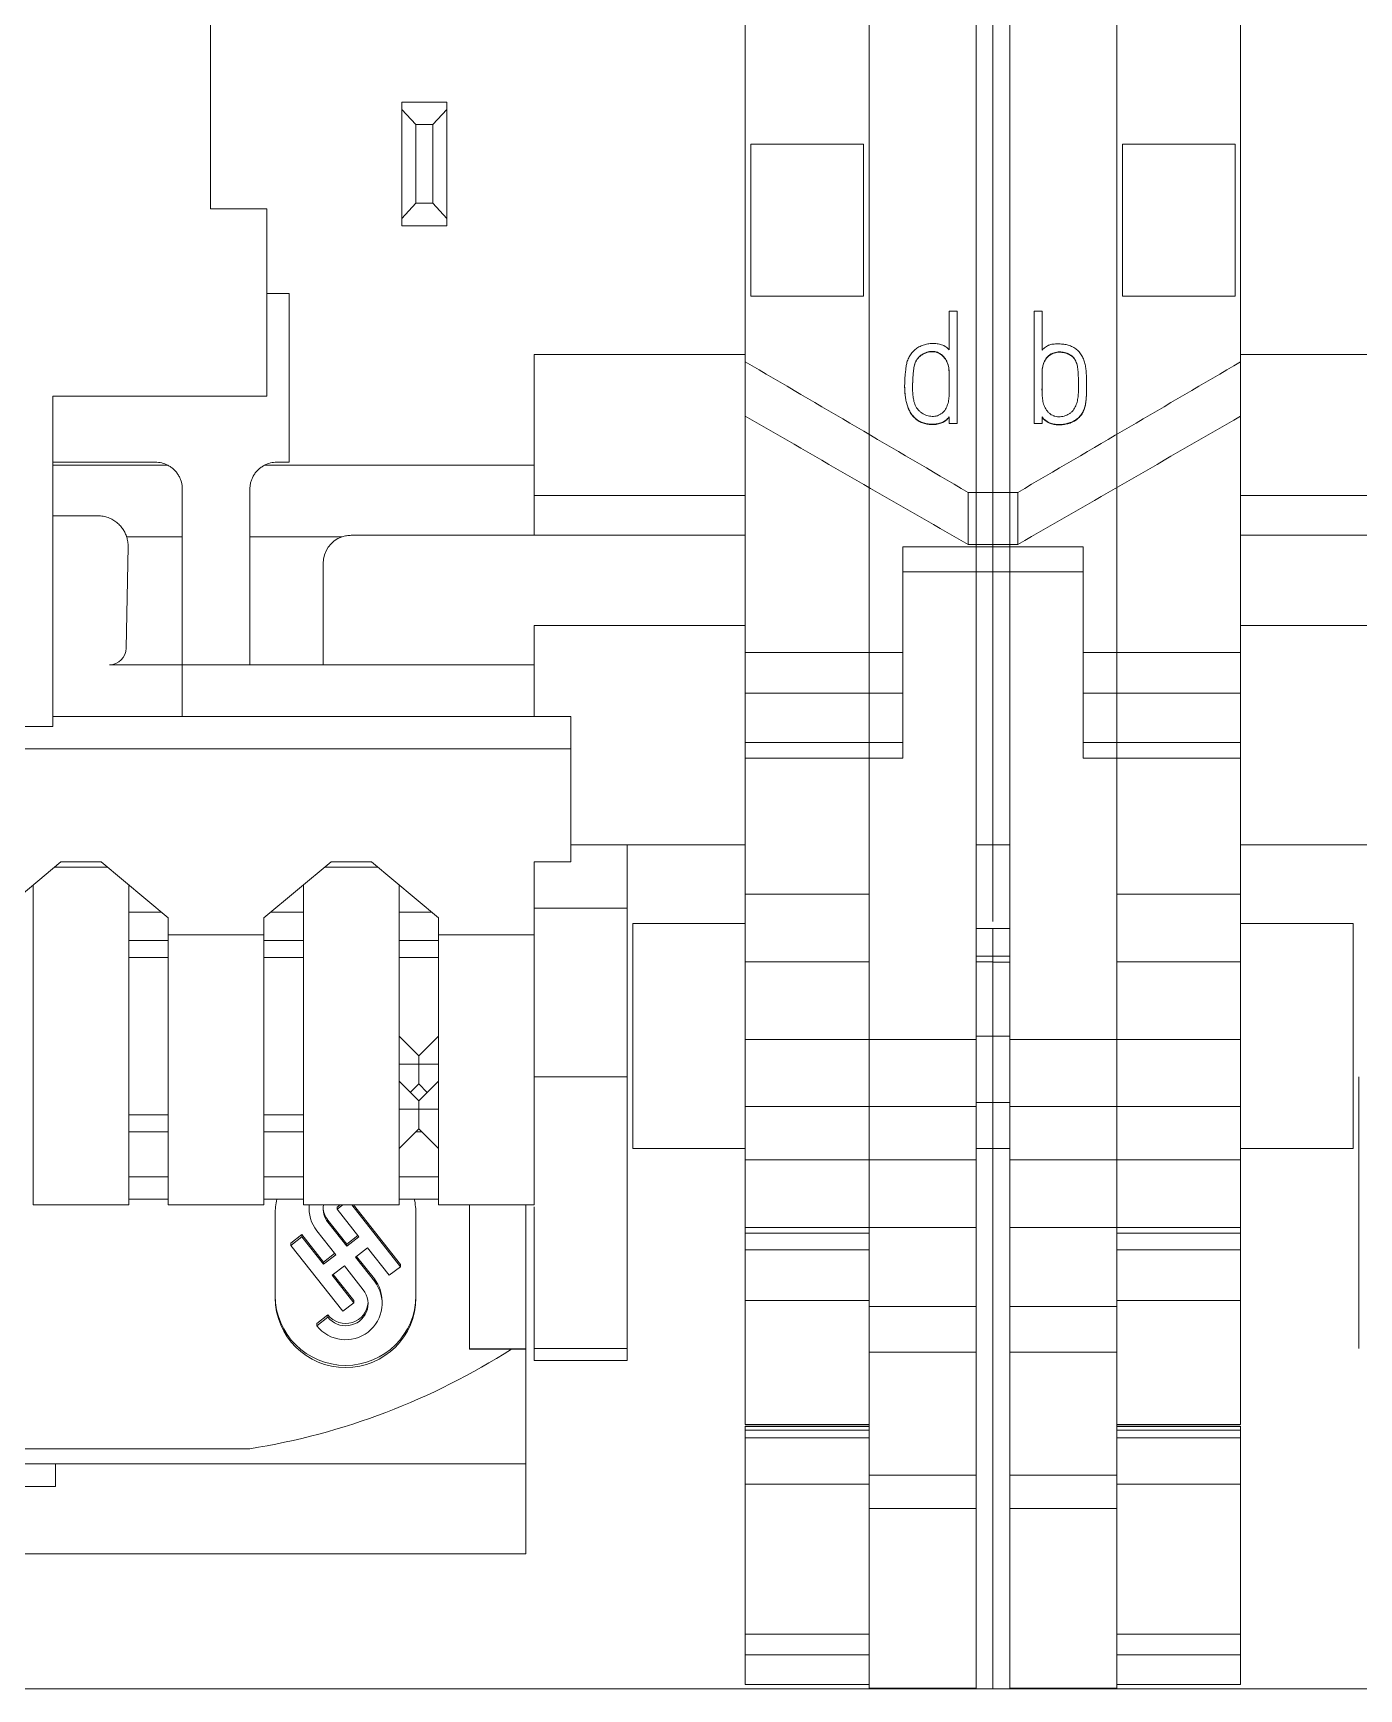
# Model space of a CAD drawing. Header units: millimetres. Extents: x 42151 to 59780, y 37376 to 44547.
# Drawn here: x 47978.78 to 48002.33, y 43171.25 to 43200.67 of the extents above; entities that cross this region are included whole.
import ezdxf

# ---------------------------------------------------------------- set-up
doc = ezdxf.new("R2010")
doc.units = ezdxf.units.MM
doc.set_wipeout_variables(frame=1)
doc.layers.add('000-PI-Oprema', color=30, linetype='Continuous', lineweight=5)
doc.layers.add('SI-ORMAR-Oprema', color=30, linetype='Continuous', lineweight=5)
doc.layers.add('004-PI-DIN Šina', color=3, linetype='Continuous')

# ---------------------------------------------------------------- blocks, each defined once
blk = doc.blocks.new('6ES7521-1BL00-0AB0')
blk.add_wipeout([(-17.4, 69.029), (17.4, 69.029), (17.4, -77.971), (-17.4, -77.971)]).dxf.layer = 'SI-ORMAR-Oprema'
blk.add_wipeout([(-17.4, 69.029), (17.4, 69.029), (17.4, -77.971), (-17.4, -77.971)]).dxf.layer = 'SI-ORMAR-Oprema'
at = {"layer": 'SI-ORMAR-Oprema'}
for p, q in [((-17.4, 56.709), (-17.4, -56.709)), ((17.4, 56.709), (17.4, -56.709)), ((-13, 54.429), (-13, -54.387)), ((13, -54.387), (13, 54.429)), ((3.5, 49.229), (3.5, -51.671)), ((-17.1, -10.221), (-17.1, -74.176)), ((-15.2, -10.221), (-15.2, -74.176)), ((15.2, -10.221), (15.2, -74.176)), ((17.1, -10.221), (17.1, -74.176)), ((6.9, -49.771), (7.7, -49.771)), ((6.9, -49.905), (6.9, -49.771)), ((6.9, -51.838), (6.9, -49.905)), ((7.15, -50.171), (6.9, -49.905)), ((7.7, -49.905), (7.45, -50.171)), ((7.7, -49.771), (7.7, -49.905)), ((7.7, -49.905), (7.7, -51.838)), ((7.15, -50.171), (7.15, -51.571)), ((7.45, -50.171), (7.15, -50.171)), ((7.45, -51.571), (7.45, -50.171)), ((-15.1, -53.219), (-15.1, -50.518)), ((-13.1, -50.518), (-15.1, -50.518)), ((-13.1, -53.219), (-13.1, -50.518)), ((13.1, -53.219), (13.1, -50.518)), ((13.1, -50.518), (15.1, -50.518)), ((15.1, -53.219), (15.1, -50.518)), ((3.5, -51.671), (4.5, -51.671)), ((4.5, -51.671), (4.5, -55.001)), ((6.9, -51.838), (7.15, -51.571)), ((7.15, -51.571), (7.45, -51.571)), ((7.45, -51.571), (7.7, -51.838)), ((6.9, -51.971), (6.9, -51.838)), ((7.7, -51.971), (6.9, -51.971)), ((7.7, -51.838), (7.7, -51.971)), ((-15.1, -53.221), (-15.1, -53.219)), ((-13.1, -53.219), (-15.1, -53.219)), ((-13.1, -53.221), (-15.1, -53.221)), ((-13.1, -53.221), (-13.1, -53.219)), ((4.9, -53.171), (4.5, -53.171)), ((4.9, -56.171), (4.9, -53.171)), ((13.1, -53.221), (13.1, -53.219)), ((13.1, -53.219), (15.1, -53.219)), ((13.1, -53.221), (15.1, -53.221)), ((15.1, -53.221), (15.1, -53.219)), ((-16.667, -55.486), (-16.667, -53.486)), ((-16.667, -53.486), (-16.528, -53.486)), ((-16.528, -53.486), (-16.528, -54.18)), ((16.622, -53.486), (16.622, -54.177)), ((16.763, -53.486), (16.622, -53.486)), ((16.763, -55.486), (16.763, -53.486)), ((-9.25, -54.257), (-13, -54.257)), ((-13, -54.387), (-13, -55.355)), ((9.25, -54.257), (13, -54.257)), ((9.25, -54.257), (9.25, -56.226)), ((13, -55.355), (13, -54.387)), ((-15.738, -54.861), (-15.738, -54.854)), ((0.7, -54.996), (0.7, -60.871)), ((4.5, -55.001), (0.7, -55.001)), ((15.831, -54.808), (15.831, -54.819)), ((-16.528, -55.486), (-16.667, -55.486)), ((-16.528, -55.366), (-16.528, -55.486)), ((-13, -55.355), (-13, -59.554)), ((13, -59.554), (13, -55.355)), ((16.622, -55.366), (16.622, -55.486)), ((16.622, -55.486), (16.763, -55.486)), ((0.7, -56.171), (2.52, -56.171)), ((4.68, -56.171), (4.9, -56.171)), ((2.742, -56.226), (0.7, -56.226)), ((9.25, -56.226), (4.458, -56.226)), ((9.25, -57.471), (9.25, -56.226)), ((-17.4, -56.709), (-17.4, -57.634)), ((-16.96, -56.709), (-17.4, -56.709)), ((-16.96, -57.634), (-16.96, -56.709)), ((-9.25, -56.764), (-13, -56.764)), ((3, -57.499), (3, -56.651)), ((4.2, -56.651), (4.2, -57.499)), ((9.25, -56.764), (13, -56.764)), ((16.96, -56.709), (16.96, -57.634)), ((17.4, -56.709), (16.96, -56.709)), ((17.4, -56.709), (17.4, -57.634)), ((0.7, -57.125), (1.5, -57.125)), ((-17.4, -57.634), (-17.4, -57.675)), ((-16.96, -57.634), (-17.4, -57.634)), ((-9.25, -57.471), (-13, -57.471)), ((2.037, -57.671), (2.005, -59.477)), ((3, -57.499), (2.011, -57.499)), ((3, -59.771), (3, -57.499)), ((4.2, -57.499), (4.2, -59.771)), ((5.837, -57.499), (4.2, -57.499)), ((9.25, -57.471), (6, -57.471)), ((9.25, -57.471), (13, -57.471)), ((17.4, -57.634), (16.96, -57.634)), ((17.4, -57.634), (17.4, -57.675)), ((-17.4, -58.121), (-17.4, -57.675)), ((-17.4, -57.675), (-15.8, -57.675)), ((-15.8, -57.675), (-15.8, -59.554)), ((15.8, -57.675), (15.8, -59.554)), ((15.8, -57.675), (17.4, -57.675)), ((17.4, -58.121), (17.4, -57.675)), ((-17.4, -58.121), (-17.4, -62.971)), ((-15.8, -58.121), (-17.4, -58.121)), ((5.5, -57.971), (5.5, -59.771)), ((15.8, -58.121), (17.4, -58.121)), ((17.4, -58.121), (17.4, -62.971)), ((-9.25, -59.071), (-13, -59.071)), ((9.25, -59.071), (9.25, -59.771)), ((9.25, -59.071), (13, -59.071)), ((-15.8, -59.554), (-15.8, -60.275)), ((-13, -59.554), (-15.8, -59.554)), ((-13, -59.554), (-13, -60.275)), ((13, -60.275), (13, -59.554)), ((15.8, -59.554), (13, -59.554)), ((15.8, -60.275), (15.8, -59.554)), ((3, -59.771), (1.705, -59.771)), ((3, -59.771), (3, -60.693)), ((3, -59.771), (4.2, -59.771)), ((5.5, -59.771), (4.2, -59.771)), ((9.25, -59.771), (5.5, -59.771)), ((9.25, -60.693), (9.25, -59.771)), ((-15.8, -60.275), (-15.8, -61.154)), ((-13, -60.275), (-15.8, -60.275)), ((-13, -60.275), (-13, -61.154)), ((13, -61.154), (13, -60.275)), ((15.8, -60.275), (13, -60.275)), ((15.8, -61.154), (15.8, -60.275)), ((0.7, -60.871), (-0.7, -60.871)), ((9.9, -60.693), (0.7, -60.693)), ((9.9, -60.693), (9.9, -61.263)), ((-15.8, -61.154), (-15.8, -61.432)), ((-13, -61.154), (-15.8, -61.154)), ((-13, -61.154), (-13, -61.432)), ((13, -61.432), (13, -61.154)), ((15.8, -61.154), (13, -61.154)), ((15.8, -61.432), (15.8, -61.154)), ((-13, -61.432), (-15.8, -61.432)), ((-15.2, -65.05), (-15.2, -61.432)), ((-13, -63.85), (-13, -61.432)), ((9.9, -61.263), (-9.9, -61.263)), ((9.9, -63.271), (9.9, -61.263)), ((13, -63.85), (13, -61.432)), ((15.8, -61.432), (13, -61.432)), ((15.2, -65.05), (15.2, -61.432)), ((-17.4, -62.971), (-17.4, -64.333)), ((-17.1, -62.971), (-17.4, -62.971)), ((-17.1, -66.432), (-17.1, -62.971)), ((-9.9, -62.971), (-13, -62.971)), ((9.9, -62.971), (13, -62.971)), ((10.9, -62.971), (10.9, -64.1)), ((17.1, -66.432), (17.1, -62.971)), ((17.4, -62.971), (17.1, -62.971)), ((17.4, -62.971), (17.4, -64.333)), ((-0.35, -64.271), (0.842, -63.271)), ((1.677, -63.371), (0.723, -63.371)), ((0.842, -63.271), (1.558, -63.271)), ((1.558, -63.271), (2.75, -64.271)), ((4.45, -64.271), (5.642, -63.271)), ((6.477, -63.371), (5.523, -63.371)), ((5.642, -63.271), (6.358, -63.271)), ((6.358, -63.271), (7.55, -64.271)), ((9.25, -63.271), (9.25, -64.571)), ((9.9, -63.271), (9.25, -63.271)), ((-13, -63.85), (-15.2, -63.85)), ((-13, -65.05), (-13, -63.85)), ((0.35, -69.371), (0.35, -63.684)), ((2.05, -69.371), (2.05, -63.684)), ((5.15, -69.371), (5.15, -63.684)), ((6.85, -69.371), (6.85, -63.684)), ((13, -65.05), (13, -63.85)), ((15.2, -63.85), (13, -63.85)), ((9.25, -64.1), (10.9, -64.1)), ((10.9, -64.1), (10.9, -67.096)), ((-11, -64.371), (-13, -64.371)), ((-11, -64.371), (-11, -67.786)), ((2.626, -64.167), (2.05, -64.167)), ((2.75, -64.271), (2.75, -64.571)), ((4.45, -64.571), (4.45, -64.271)), ((5.15, -64.167), (4.574, -64.167)), ((7.426, -64.167), (6.85, -64.167)), ((7.55, -64.271), (7.55, -64.571)), ((11, -64.371), (11, -67.786)), ((13, -64.371), (11, -64.371)), ((-17.1, -64.459), (-17.4, -64.459)), ((2.75, -64.671), (2.05, -64.671)), ((2.75, -69.371), (2.75, -64.571)), ((4.45, -64.571), (2.75, -64.571)), ((4.45, -69.371), (4.45, -64.571)), ((5.15, -64.671), (4.45, -64.671)), ((7.55, -64.671), (6.85, -64.671)), ((7.55, -69.371), (7.55, -64.571)), ((9.25, -64.571), (7.55, -64.571)), ((9.25, -69.371), (9.25, -64.571)), ((17.4, -64.459), (17.1, -64.459)), ((-17.1, -64.953), (-17.4, -64.953)), ((2.05, -64.971), (2.75, -64.971)), ((4.45, -64.971), (5.15, -64.971)), ((6.85, -64.971), (7.55, -64.971)), ((17.1, -64.953), (17.4, -64.953)), ((-13, -65.05), (-15.2, -65.05)), ((-13, -66.432), (-13, -65.05)), ((13, -66.432), (13, -65.05)), ((13, -65.05), (15.2, -65.05)), ((-17.1, -66.371), (-17.4, -66.371)), ((-13, -66.432), (-15.2, -66.432)), ((-13, -67.62), (-13, -66.432)), ((7.2, -66.721), (6.85, -66.371)), ((7.2, -66.721), (7.55, -66.371)), ((13, -67.62), (13, -66.432)), ((13, -66.432), (15.2, -66.432)), ((17.1, -66.371), (17.4, -66.371)), ((7.2, -66.871), (7.2, -66.721)), ((7.2, -66.871), (6.85, -66.871)), ((7.2, -66.871), (7.2, -67.221)), ((7.2, -66.871), (7.55, -66.871)), ((7.2, -67.521), (6.85, -67.171)), ((7.05, -67.371), (7.2, -67.221)), ((7.2, -67.521), (7.55, -67.171)), ((7.2, -67.221), (7.35, -67.371)), ((9.25, -67.096), (10.9, -67.096)), ((-17.4, -68.371), (-17.4, -67.553)), ((-17.1, -67.553), (-17.4, -67.553)), ((-13, -67.62), (-15.2, -67.62)), ((-13, -68.572), (-13, -67.62)), ((7.2, -67.671), (6.85, -67.671)), ((7.2, -67.521), (7.2, -67.671)), ((7.2, -67.671), (7.2, -68.021)), ((7.2, -67.671), (7.55, -67.671)), ((13, -68.572), (13, -67.62)), ((13, -67.62), (15.2, -67.62)), ((17.1, -67.553), (17.4, -67.553)), ((17.4, -68.371), (17.4, -67.553)), ((-11, -67.786), (-11, -68.371)), ((2.05, -67.771), (2.75, -67.771)), ((4.45, -67.771), (5.15, -67.771)), ((11, -67.786), (11, -68.371)), ((2.75, -68.071), (2.05, -68.071)), ((5.15, -68.071), (4.45, -68.071)), ((6.85, -68.371), (7.2, -68.021)), ((7.25, -68.071), (7.15, -68.071)), ((7.2, -68.021), (7.55, -68.371)), ((-17.4, -68.371), (-17.4, -77.971)), ((-17.4, -68.371), (-17.1, -68.371)), ((-13, -68.371), (-11, -68.371)), ((11, -68.371), (13, -68.371)), ((17.1, -68.371), (17.4, -68.371)), ((17.4, -68.371), (17.4, -77.971)), ((-17.1, -68.571), (-17.1, -69.771)), ((-13, -68.571), (-15.2, -68.571)), ((-13, -68.571), (-13, -69.771)), ((13, -68.571), (13, -69.771)), ((13, -68.571), (15.2, -68.571)), ((17.1, -68.571), (17.1, -69.771)), ((2.75, -68.871), (2.05, -68.871)), ((5.15, -68.871), (4.45, -68.871)), ((7.55, -68.871), (6.85, -68.871)), ((0.35, -69.371), (2.05, -69.371)), ((2.75, -69.271), (2.05, -69.271)), ((2.75, -69.371), (4.45, -69.371)), ((5.15, -69.271), (4.45, -69.271)), ((5.15, -69.371), (6.85, -69.371)), ((5.251, -69.396), (5.251, -69.435)), ((5.803, -69.371), (5.753, -69.41)), ((5.853, -69.371), (5.753, -69.449)), ((5.753, -69.41), (5.753, -69.449)), ((6.873, -70.469), (6.009, -69.371)), ((6.873, -70.429), (6.039, -69.371)), ((7.55, -69.271), (6.85, -69.271)), ((7.55, -69.371), (9.25, -69.371)), ((8.1, -69.372), (8.1, -71.931)), ((9.1, -71.931), (9.1, -69.372)), ((4.65, -69.535), (4.65, -71.022)), ((5.922, -70.066), (5.586, -69.639)), ((5.586, -69.639), (5.586, -69.679)), ((5.922, -70.105), (5.586, -69.679)), ((5.753, -69.449), (6.137, -69.938)), ((7.15, -71.022), (7.15, -69.535)), ((-17.1, -71.173), (-17.1, -69.771)), ((-13, -69.771), (-17.1, -69.771)), ((-15.2, -71.173), (-15.2, -69.871)), ((-13, -69.871), (-15.2, -69.871)), ((-13, -69.871), (-13, -69.771)), ((-13, -70.171), (-13, -69.871)), ((5.124, -69.897), (4.927, -70.05)), ((5.124, -69.936), (4.927, -70.089)), ((5.509, -70.386), (5.124, -69.897)), ((5.124, -69.897), (5.124, -69.936)), ((5.509, -70.425), (5.124, -69.936)), ((5.389, -69.831), (5.725, -70.257)), ((6.118, -69.913), (5.922, -70.066)), ((6.137, -69.938), (5.922, -70.105)), ((13, -69.871), (13, -69.771)), ((13, -69.771), (17.1, -69.771)), ((13, -70.171), (13, -69.871)), ((13, -69.871), (15.2, -69.871)), ((15.2, -71.173), (15.2, -69.871)), ((17.1, -71.173), (17.1, -69.771)), ((-13, -70.171), (-15.2, -70.171)), ((-13, -71.07), (-13, -70.171)), ((4.927, -70.05), (4.927, -70.089)), ((4.927, -70.089), (5.85, -71.261)), ((5.705, -70.233), (5.509, -70.386)), ((5.725, -70.257), (5.509, -70.425)), ((5.922, -70.066), (5.922, -70.105)), ((6.075, -70.3), (6.291, -70.133)), ((6.411, -70.726), (6.075, -70.3)), ((6.411, -70.687), (6.095, -70.285)), ((6.291, -70.133), (6.676, -70.621)), ((13, -71.07), (13, -70.171)), ((13, -70.171), (15.2, -70.171)), ((5.509, -70.386), (5.509, -70.425)), ((5.663, -70.62), (5.878, -70.453)), ((6.047, -71.069), (5.682, -70.605)), ((5.878, -70.453), (6.214, -70.879)), ((6.676, -70.621), (6.873, -70.469)), ((6.873, -70.429), (6.873, -70.469)), ((6.047, -71.108), (5.663, -70.62)), ((6.411, -70.687), (6.411, -70.726)), ((-17.1, -71.989), (-17.1, -71.173)), ((-15.2, -71.173), (-17.1, -71.173)), ((-13, -71.07), (-15.2, -71.07)), ((-15.2, -71.989), (-15.2, -71.173)), ((-13, -73.271), (-13, -71.07)), ((5.85, -71.261), (6.047, -71.108)), ((6.047, -71.069), (6.047, -71.108)), ((6.549, -71.123), (6.549, -71.083)), ((13, -73.271), (13, -71.07)), ((13, -71.07), (15.2, -71.07)), ((15.2, -71.989), (15.2, -71.173)), ((15.2, -71.173), (17.1, -71.173)), ((17.1, -71.989), (17.1, -71.173)), ((5.586, -71.327), (5.389, -71.48)), ((5.586, -71.366), (5.389, -71.519)), ((5.389, -71.48), (5.389, -71.519)), ((5.586, -71.327), (5.586, -71.366)), ((-15.2, -71.989), (-17.1, -71.989)), ((8.1, -71.931), (8.1, -71.932)), ((8.1, -71.931), (9.1, -71.931)), ((8.1, -71.932), (8.849, -71.932)), ((8.849, -71.932), (9.1, -71.932)), ((9.1, -71.932), (9.1, -71.931)), ((9.1, -73.971), (9.1, -71.932)), ((9.25, -72.138), (9.25, -71.921)), ((9.25, -71.921), (10.9, -71.921)), ((10.9, -72.138), (10.9, -71.921)), ((15.2, -71.989), (17.1, -71.989)), ((9.25, -72.138), (10.9, -72.138)), ((-15.2, -73.271), (-13, -73.271)), ((-13, -73.3), (-15.2, -73.3)), ((-13, -73.307), (-15.2, -73.307)), ((-13, -73.371), (-15.2, -73.371)), ((-13, -73.509), (-15.2, -73.509)), ((-13, -73.307), (-13, -73.3)), ((-13, -73.371), (-13, -73.307)), ((-13, -73.371), (-13, -73.509)), ((-13, -73.509), (-13, -74.333)), ((13, -73.271), (15.2, -73.271)), ((13, -73.307), (13, -73.3)), ((15.2, -73.3), (13, -73.3)), ((13, -73.371), (13, -73.307)), ((13, -73.307), (15.2, -73.307)), ((13, -73.371), (13, -73.509)), ((13, -73.371), (15.2, -73.371)), ((13, -73.509), (13, -74.333)), ((13, -73.509), (15.2, -73.509)), ((-4.156, -73.704), (4.199, -73.704)), ((-9.1, -73.971), (9.1, -73.971)), ((0.75, -73.971), (0.75, -74.376)), ((9.1, -75.571), (9.1, -73.971)), ((-17.1, -74.763), (-17.1, -74.176)), ((-15.2, -74.176), (-17.1, -74.176)), ((-15.2, -74.763), (-15.2, -74.176)), ((-13, -74.333), (-15.2, -74.333)), ((-13, -74.333), (-13, -76.998)), ((-0.75, -74.376), (0.75, -74.376)), ((13, -74.333), (13, -76.998)), ((13, -74.333), (15.2, -74.333)), ((15.2, -74.763), (15.2, -74.176)), ((15.2, -74.176), (17.1, -74.176)), ((17.1, -74.763), (17.1, -74.176)), ((-15.2, -74.763), (-17.1, -74.763)), ((15.2, -74.763), (17.1, -74.763)), ((-9.1, -75.571), (9.1, -75.571)), ((-13, -76.998), (-15.2, -76.998)), ((-13, -76.998), (-13, -77.365)), ((13, -76.998), (13, -77.365)), ((13, -76.998), (15.2, -76.998)), ((-15.2, -77.365), (-15.2, -77.896)), ((-13, -77.365), (-15.2, -77.365)), ((-13, -77.365), (-13, -77.896)), ((13, -77.365), (13, -77.896)), ((13, -77.365), (15.2, -77.365)), ((15.2, -77.365), (15.2, -77.896)), ((-15.459, -77.971), (-17.4, -77.971)), ((-17.1, -77.96), (-15.2, -77.96)), ((-15.2, -77.96), (-17.1, -77.96)), ((15.801, -77.971), (-15.459, -77.971)), ((-15.2, -77.896), (-13, -77.896)), ((-13, -77.896), (-15.2, -77.896)), ((-13, -77.896), (-13, -77.896)), ((13, -77.896), (13, -77.896)), ((13, -77.896), (15.2, -77.896)), ((13, -77.896), (15.2, -77.896)), ((15.2, -77.96), (17.1, -77.96)), ((15.2, -77.96), (17.1, -77.96)), ((17.4, -77.971), (15.801, -77.971))]:
    blk.add_line(p, q, dxfattribs=at)
for centre, radius, start, end in [((2.52, -56.651), 0.48, 62.4533, 90), ((4.68, -56.651), 0.48, 90, 117.5467), ((6, -57.971), 0.5, 108.9884, 180), ((1.705, -59.471), 0.3, 270, 359)]:
    blk.add_arc(centre, radius, start, end, dxfattribs=at)
for centre, major_axis, start_param, end_param in [((5.9, -69.535), (1.25, 0), 2.927081, 3.141593), ((5.9, -69.435), (0.649, 0), 3.042589, 3.804818), ((5.9, -69.396), (0.649, 0), 3.103604, 3.141549), ((5.9, -69.435), (-0.399, 0), 6.121742, 6.94641), ((5.9, -69.396), (-0.399, 0), 0.049486, 0.663225), ((5.9, -69.535), (1.25, 0), 0, 0.214512), ((5.9, -71.123), (0.649, 0), 3.804818, 6.94641), ((5.9, -71.123), (-0.399, 0), 0.663225, 3.804818), ((5.9, -71.083), (0.649, 0), 6.283142, 6.94641), ((5.9, -70.983), (1.25, 0), 3.141593, 6.283185), ((5.9, -71.022), (1.25, 0), 3.141593, 6.283185), ((5.9, -71.083), (-0.399, 0), 0.663225, 3.092069), ((2.262, -61.827), (12.135, 0), 4.872685, 5.28613)]:
    blk.add_ellipse(centre, major_axis=major_axis, ratio=0.991445, start_param=start_param, end_param=end_param, dxfattribs=at)
for points, knots in [([(-16.528, -54.18), (-16.509, -54.16), (-16.489, -54.141), (-16.455, -54.117), (-16.443, -54.11), (-16.425, -54.1), (-16.418, -54.097), (-16.405, -54.092), (-16.399, -54.089), (-16.366, -54.078), (-16.338, -54.074), (-16.297, -54.07), (-16.283, -54.069), (-16.255, -54.069), (-16.241, -54.069), (-16.199, -54.07), (-16.172, -54.072), (-16.13, -54.077), (-16.116, -54.08), (-16.089, -54.085), (-16.075, -54.089), (-16.035, -54.101), (-16.009, -54.111), (-15.972, -54.13), (-15.96, -54.137), (-15.936, -54.152), (-15.925, -54.16), (-15.892, -54.186), (-15.873, -54.206), (-15.847, -54.238), (-15.838, -54.25), (-15.823, -54.274), (-15.81, -54.298), (-15.798, -54.324), (-15.788, -54.35), (-15.783, -54.363), (-15.77, -54.403), (-15.764, -54.43), (-15.753, -54.484), (-15.749, -54.512), (-15.744, -54.567), (-15.742, -54.595), (-15.74, -54.651), (-15.74, -54.679), (-15.739, -54.735), (-15.739, -54.763), (-15.738, -54.847), (-15.738, -54.903), (-15.74, -54.986), (-15.742, -55.014), (-15.746, -55.07), (-15.749, -55.097), (-15.756, -55.139), (-15.758, -55.152), (-15.765, -55.18), (-15.769, -55.193), (-15.782, -55.234), (-15.793, -55.259), (-15.813, -55.296), (-15.82, -55.309), (-15.836, -55.332), (-15.845, -55.343), (-15.872, -55.374), (-15.893, -55.393), (-15.927, -55.418), (-15.939, -55.426), (-15.963, -55.44), (-15.975, -55.447), (-16.001, -55.458), (-16.014, -55.464), (-16.041, -55.473), (-16.054, -55.477), (-16.095, -55.488), (-16.122, -55.494), (-16.177, -55.501), (-16.205, -55.503), (-16.262, -55.502), (-16.29, -55.5), (-16.331, -55.492), (-16.345, -55.489), (-16.372, -55.481), (-16.385, -55.476), (-16.411, -55.465), (-16.423, -55.458), (-16.441, -55.447), (-16.447, -55.443), (-16.459, -55.435), (-16.464, -55.431), (-16.492, -55.409), (-16.511, -55.389), (-16.528, -55.366)], [0, 0, 0, 0, 0.03125, 0.03125, 0.046875, 0.046875, 0.054688, 0.054688, 0.0625, 0.0625, 0.09375, 0.09375, 0.109375, 0.109375, 0.125, 0.125, 0.15625, 0.15625, 0.171875, 0.171875, 0.1875, 0.1875, 0.21875, 0.21875, 0.234375, 0.234375, 0.25, 0.25, 0.28125, 0.28125, 0.296875, 0.296875, 0.3125, 0.328125, 0.328125, 0.34375, 0.34375, 0.375, 0.375, 0.40625, 0.40625, 0.4375, 0.4375, 0.46875, 0.46875, 0.5, 0.5, 0.5625, 0.5625, 0.59375, 0.59375, 0.625, 0.625, 0.640625, 0.640625, 0.65625, 0.65625, 0.6875, 0.6875, 0.703125, 0.703125, 0.71875, 0.71875, 0.75, 0.75, 0.765625, 0.765625, 0.78125, 0.78125, 0.796875, 0.796875, 0.8125, 0.8125, 0.84375, 0.84375, 0.875, 0.875, 0.90625, 0.90625, 0.921875, 0.921875, 0.9375, 0.9375, 0.953125, 0.953125, 0.960938, 0.960938, 0.96875, 0.96875, 1, 1, 1, 1]), ([(16.622, -54.177), (16.604, -54.156), (16.584, -54.137), (16.556, -54.117), (16.55, -54.113), (16.538, -54.105), (16.532, -54.102), (16.514, -54.093), (16.501, -54.088), (16.474, -54.079), (16.461, -54.076), (16.434, -54.071), (16.42, -54.069), (16.393, -54.065), (16.379, -54.063), (16.352, -54.061), (16.338, -54.061), (16.297, -54.061), (16.269, -54.064), (16.228, -54.071), (16.215, -54.074), (16.188, -54.081), (16.174, -54.085), (16.148, -54.094), (16.135, -54.099), (16.11, -54.11), (16.098, -54.116), (16.074, -54.13), (16.062, -54.138), (16.039, -54.154), (16.018, -54.171), (15.997, -54.19), (15.978, -54.21), (15.969, -54.22), (15.951, -54.242), (15.943, -54.253), (15.927, -54.276), (15.92, -54.287), (15.906, -54.311), (15.9, -54.324), (15.888, -54.349), (15.883, -54.362), (15.87, -54.402), (15.864, -54.429), (15.857, -54.469), (15.855, -54.483), (15.852, -54.51), (15.851, -54.524), (15.848, -54.551), (15.847, -54.565), (15.844, -54.592), (15.842, -54.606), (15.839, -54.633), (15.838, -54.647), (15.836, -54.674), (15.835, -54.688), (15.833, -54.715), (15.833, -54.729), (15.832, -54.757), (15.832, -54.77), (15.831, -54.812), (15.831, -54.839), (15.833, -54.894), (15.835, -54.921), (15.84, -54.975), (15.843, -55.003), (15.852, -55.057), (15.857, -55.084), (15.877, -55.165), (15.896, -55.216), (15.935, -55.29), (15.95, -55.313), (15.984, -55.356), (16.003, -55.376), (16.034, -55.403), (16.045, -55.411), (16.068, -55.427), (16.079, -55.435), (16.103, -55.448), (16.116, -55.454), (16.141, -55.465), (16.154, -55.47), (16.194, -55.483), (16.221, -55.488), (16.275, -55.495), (16.303, -55.497), (16.344, -55.497), (16.358, -55.496), (16.386, -55.493), (16.399, -55.491), (16.426, -55.486), (16.44, -55.483), (16.466, -55.476), (16.48, -55.472), (16.505, -55.461), (16.517, -55.455), (16.541, -55.442), (16.552, -55.434), (16.574, -55.416), (16.584, -55.407), (16.604, -55.387), (16.613, -55.377), (16.622, -55.366)], [0, 0, 0, 0, 0.03125, 0.03125, 0.039062, 0.039062, 0.046875, 0.046875, 0.0625, 0.0625, 0.078125, 0.078125, 0.09375, 0.09375, 0.109375, 0.109375, 0.125, 0.125, 0.15625, 0.15625, 0.171875, 0.171875, 0.1875, 0.1875, 0.203125, 0.203125, 0.21875, 0.21875, 0.234375, 0.234375, 0.25, 0.265625, 0.265625, 0.28125, 0.28125, 0.296875, 0.296875, 0.3125, 0.3125, 0.328125, 0.328125, 0.34375, 0.34375, 0.375, 0.375, 0.390625, 0.390625, 0.40625, 0.40625, 0.421875, 0.421875, 0.4375, 0.4375, 0.453125, 0.453125, 0.46875, 0.46875, 0.484375, 0.484375, 0.5, 0.5, 0.53125, 0.53125, 0.5625, 0.5625, 0.59375, 0.59375, 0.625, 0.625, 0.6875, 0.6875, 0.71875, 0.71875, 0.75, 0.75, 0.765625, 0.765625, 0.78125, 0.78125, 0.796875, 0.796875, 0.8125, 0.8125, 0.84375, 0.84375, 0.875, 0.875, 0.890625, 0.890625, 0.90625, 0.90625, 0.921875, 0.921875, 0.9375, 0.9375, 0.953125, 0.953125, 0.96875, 0.96875, 0.984375, 0.984375, 1, 1, 1, 1]), ([(-16.358, -54.243), (-16.344, -54.235), (-16.329, -54.23), (-16.299, -54.221), (-16.284, -54.217), (-16.26, -54.214), (-16.252, -54.213), (-16.236, -54.212), (-16.213, -54.211), (-16.189, -54.212), (-16.158, -54.215), (-16.142, -54.218), (-16.111, -54.226), (-16.096, -54.23), (-16.067, -54.242), (-16.053, -54.248), (-16.025, -54.264), (-16.012, -54.273), (-15.993, -54.287), (-15.987, -54.293), (-15.976, -54.304), (-15.97, -54.309), (-15.955, -54.328), (-15.946, -54.341), (-15.931, -54.369), (-15.925, -54.383), (-15.914, -54.413), (-15.909, -54.428), (-15.902, -54.458), (-15.899, -54.474), (-15.894, -54.505), (-15.892, -54.521), (-15.887, -54.568), (-15.886, -54.599), (-15.882, -54.694), (-15.88, -54.757), (-15.88, -54.852), (-15.88, -54.883), (-15.883, -54.946), (-15.885, -54.978), (-15.891, -55.025), (-15.893, -55.04), (-15.899, -55.072), (-15.902, -55.087), (-15.915, -55.133), (-15.925, -55.162), (-15.946, -55.204), (-15.954, -55.218), (-15.972, -55.245), (-15.981, -55.257), (-16.003, -55.28), (-16.015, -55.29), (-16.04, -55.31), (-16.054, -55.318), (-16.082, -55.333), (-16.096, -55.339), (-16.126, -55.35), (-16.142, -55.354), (-16.173, -55.36), (-16.188, -55.362), (-16.212, -55.364), (-16.22, -55.364), (-16.236, -55.364), (-16.244, -55.364), (-16.267, -55.362), (-16.283, -55.359), (-16.306, -55.353), (-16.314, -55.351), (-16.329, -55.345), (-16.336, -55.342), (-16.357, -55.332), (-16.37, -55.324), (-16.389, -55.309), (-16.396, -55.304), (-16.407, -55.294), (-16.413, -55.288), (-16.429, -55.271), (-16.439, -55.259), (-16.457, -55.233), (-16.465, -55.219), (-16.487, -55.177), (-16.498, -55.147), (-16.51, -55.102), (-16.513, -55.086), (-16.519, -55.055), (-16.521, -55.04), (-16.526, -54.993), (-16.528, -54.962), (-16.529, -54.9), (-16.529, -54.868), (-16.528, -54.806), (-16.528, -54.775), (-16.528, -54.712), (-16.528, -54.681), (-16.529, -54.619), (-16.529, -54.588), (-16.526, -54.526), (-16.523, -54.495), (-16.513, -54.449), (-16.508, -54.434), (-16.498, -54.404), (-16.492, -54.39), (-16.478, -54.362), (-16.47, -54.349), (-16.453, -54.323), (-16.443, -54.311), (-16.422, -54.288), (-16.41, -54.278), (-16.392, -54.263), (-16.385, -54.259), (-16.375, -54.252), (-16.372, -54.25), (-16.365, -54.246), (-16.361, -54.245), (-16.358, -54.243)], [0, 0, 0, 0, 0.015625, 0.015625, 0.03125, 0.03125, 0.039063, 0.039063, 0.046875, 0.0625, 0.0625, 0.078125, 0.078125, 0.09375, 0.09375, 0.109375, 0.109375, 0.125, 0.125, 0.132813, 0.132813, 0.140625, 0.140625, 0.15625, 0.15625, 0.171875, 0.171875, 0.1875, 0.1875, 0.203125, 0.203125, 0.21875, 0.21875, 0.25, 0.25, 0.3125, 0.3125, 0.34375, 0.34375, 0.375, 0.375, 0.390625, 0.390625, 0.40625, 0.40625, 0.4375, 0.4375, 0.453125, 0.453125, 0.46875, 0.46875, 0.484375, 0.484375, 0.5, 0.5, 0.515625, 0.515625, 0.53125, 0.53125, 0.546875, 0.546875, 0.554688, 0.554688, 0.5625, 0.5625, 0.578125, 0.578125, 0.585938, 0.585938, 0.59375, 0.59375, 0.609375, 0.609375, 0.617188, 0.617188, 0.625, 0.625, 0.640625, 0.640625, 0.65625, 0.65625, 0.6875, 0.6875, 0.703125, 0.703125, 0.71875, 0.71875, 0.75, 0.75, 0.78125, 0.78125, 0.8125, 0.8125, 0.84375, 0.84375, 0.875, 0.875, 0.90625, 0.90625, 0.921875, 0.921875, 0.9375, 0.9375, 0.953125, 0.953125, 0.96875, 0.96875, 0.984375, 0.984375, 0.992188, 0.992188, 0.996094, 0.996094, 1, 1, 1, 1]), ([(-16.358, -54.249), (-16.372, -54.256), (-16.386, -54.265), (-16.41, -54.284), (-16.422, -54.295), (-16.455, -54.33), (-16.472, -54.356), (-16.494, -54.399), (-16.499, -54.414), (-16.51, -54.444), (-16.514, -54.459), (-16.52, -54.49), (-16.523, -54.506), (-16.526, -54.538), (-16.527, -54.553), (-16.529, -54.601), (-16.528, -54.632), (-16.528, -54.695), (-16.528, -54.727), (-16.528, -54.79), (-16.528, -54.821), (-16.529, -54.867), (-16.529, -54.881), (-16.529, -54.894)], [0, 0, 0, 0, 0.067236, 0.067236, 0.134472, 0.134472, 0.268944, 0.268944, 0.33618, 0.33618, 0.403416, 0.403416, 0.470652, 0.470652, 0.537887, 0.537887, 0.672359, 0.672359, 0.806831, 0.806831, 0.941303, 0.941303, 1, 1, 1, 1]), ([(-15.88, -54.826), (-15.88, -54.823), (-15.88, -54.821), (-15.88, -54.756), (-15.882, -54.694), (-15.886, -54.6), (-15.887, -54.569), (-15.894, -54.507), (-15.899, -54.476), (-15.91, -54.43), (-15.915, -54.415), (-15.926, -54.386), (-15.933, -54.371), (-15.948, -54.344), (-15.957, -54.331), (-15.978, -54.307), (-15.989, -54.296), (-16.008, -54.282), (-16.014, -54.277), (-16.027, -54.269), (-16.034, -54.265), (-16.055, -54.254), (-16.069, -54.247), (-16.098, -54.236), (-16.113, -54.231), (-16.144, -54.224), (-16.159, -54.221), (-16.19, -54.218), (-16.206, -54.217), (-16.237, -54.218), (-16.253, -54.219), (-16.284, -54.224), (-16.299, -54.227), (-16.322, -54.234), (-16.333, -54.238), (-16.344, -54.242), (-16.351, -54.245), (-16.354, -54.247), (-16.358, -54.249)], [0, 0, 0, 0, 0.008133, 0.008133, 0.206507, 0.206507, 0.305693, 0.305693, 0.40488, 0.40488, 0.454473, 0.454473, 0.504067, 0.504067, 0.55366, 0.55366, 0.603253, 0.603253, 0.62805, 0.62805, 0.652847, 0.652847, 0.70244, 0.70244, 0.752033, 0.752033, 0.801627, 0.801627, 0.85122, 0.85122, 0.900813, 0.900813, 0.950407, 0.950407, 0.975203, 0.987602, 0.987602, 1, 1, 1, 1]), ([(16.568, -54.357), (16.584, -54.384), (16.596, -54.413), (16.608, -54.459), (16.611, -54.474), (16.616, -54.505), (16.618, -54.521), (16.621, -54.552), (16.621, -54.568), (16.622, -54.599), (16.623, -54.646), (16.622, -54.693), (16.621, -54.787), (16.622, -54.85), (16.622, -54.944), (16.622, -54.976), (16.619, -55.022), (16.618, -55.038), (16.614, -55.069), (16.608, -55.099), (16.6, -55.13), (16.59, -55.159), (16.585, -55.174), (16.572, -55.203), (16.565, -55.217), (16.548, -55.244), (16.539, -55.257), (16.519, -55.28), (16.507, -55.291), (16.489, -55.306), (16.483, -55.311), (16.469, -55.319), (16.463, -55.323), (16.442, -55.334), (16.428, -55.341), (16.405, -55.348), (16.397, -55.35), (16.382, -55.353), (16.374, -55.354), (16.351, -55.357), (16.335, -55.358), (16.304, -55.357), (16.288, -55.356), (16.257, -55.35), (16.242, -55.346), (16.212, -55.337), (16.197, -55.331), (16.169, -55.318), (16.155, -55.31), (16.129, -55.293), (16.116, -55.283), (16.092, -55.263), (16.081, -55.252), (16.061, -55.228), (16.052, -55.216), (16.026, -55.176), (16.014, -55.147), (15.999, -55.102), (15.995, -55.087), (15.988, -55.056), (15.985, -55.041), (15.978, -54.995), (15.976, -54.964), (15.972, -54.902), (15.972, -54.871), (15.972, -54.808), (15.973, -54.777), (15.976, -54.714), (15.977, -54.683), (15.982, -54.621), (15.984, -54.59), (15.99, -54.528), (15.994, -54.497), (16.004, -54.451), (16.007, -54.436), (16.017, -54.406), (16.023, -54.391), (16.038, -54.363), (16.046, -54.35), (16.06, -54.331), (16.065, -54.325), (16.075, -54.313), (16.08, -54.307), (16.097, -54.29), (16.109, -54.28), (16.134, -54.261), (16.147, -54.252), (16.189, -54.23), (16.218, -54.219), (16.257, -54.21), (16.265, -54.208), (16.28, -54.205), (16.288, -54.204), (16.311, -54.202), (16.327, -54.202), (16.351, -54.204), (16.359, -54.205), (16.374, -54.207), (16.382, -54.209), (16.405, -54.215), (16.419, -54.221), (16.441, -54.231), (16.448, -54.234), (16.461, -54.242), (16.481, -54.255), (16.499, -54.27), (16.516, -54.287), (16.522, -54.293), (16.532, -54.305), (16.537, -54.311), (16.551, -54.33), (16.56, -54.343), (16.568, -54.357)], [0, 0, 0, 0, 0.03125, 0.03125, 0.046875, 0.046875, 0.0625, 0.0625, 0.078125, 0.078125, 0.09375, 0.125, 0.125, 0.1875, 0.1875, 0.21875, 0.21875, 0.234375, 0.234375, 0.25, 0.265625, 0.265625, 0.28125, 0.28125, 0.296875, 0.296875, 0.3125, 0.3125, 0.328125, 0.328125, 0.335938, 0.335938, 0.34375, 0.34375, 0.359375, 0.359375, 0.367188, 0.367188, 0.375, 0.375, 0.390625, 0.390625, 0.40625, 0.40625, 0.421875, 0.421875, 0.4375, 0.4375, 0.453125, 0.453125, 0.46875, 0.46875, 0.484375, 0.484375, 0.5, 0.5, 0.53125, 0.53125, 0.546875, 0.546875, 0.5625, 0.5625, 0.59375, 0.59375, 0.625, 0.625, 0.65625, 0.65625, 0.6875, 0.6875, 0.71875, 0.71875, 0.75, 0.75, 0.765625, 0.765625, 0.78125, 0.78125, 0.796875, 0.796875, 0.804688, 0.804688, 0.8125, 0.8125, 0.828125, 0.828125, 0.84375, 0.84375, 0.875, 0.875, 0.882813, 0.882813, 0.890625, 0.890625, 0.90625, 0.90625, 0.914063, 0.914063, 0.921875, 0.921875, 0.9375, 0.9375, 0.945313, 0.945313, 0.953125, 0.96875, 0.96875, 0.976563, 0.976563, 0.984375, 0.984375, 1, 1, 1, 1]), ([(16.568, -54.363), (16.552, -54.335), (16.533, -54.31), (16.505, -54.282), (16.499, -54.277), (16.487, -54.267), (16.481, -54.262), (16.462, -54.248), (16.448, -54.24), (16.427, -54.23), (16.419, -54.227), (16.404, -54.222), (16.397, -54.219), (16.374, -54.213), (16.359, -54.21), (16.335, -54.209), (16.327, -54.208), (16.311, -54.209), (16.303, -54.209), (16.28, -54.211), (16.264, -54.214), (16.234, -54.221), (16.218, -54.226), (16.189, -54.237), (16.175, -54.244), (16.154, -54.255), (16.147, -54.259), (16.134, -54.267), (16.127, -54.272), (16.108, -54.286), (16.085, -54.307), (16.064, -54.331), (16.05, -54.35), (16.046, -54.357), (16.038, -54.37), (16.034, -54.377), (16.023, -54.398), (16.017, -54.412), (16.007, -54.442), (16.003, -54.458), (15.994, -54.504), (15.99, -54.535), (15.984, -54.597), (15.979, -54.66), (15.976, -54.722), (15.973, -54.785), (15.972, -54.816), (15.972, -54.851), (15.972, -54.854), (15.972, -54.857)], [0, 0, 0, 0, 0.082662, 0.082662, 0.103327, 0.103327, 0.123993, 0.123993, 0.165323, 0.165323, 0.185989, 0.185989, 0.206654, 0.206654, 0.247985, 0.247985, 0.268651, 0.268651, 0.289316, 0.289316, 0.330647, 0.330647, 0.371978, 0.371978, 0.413309, 0.413309, 0.433974, 0.433974, 0.454639, 0.454639, 0.49597, 0.537301, 0.537301, 0.557967, 0.557967, 0.578632, 0.578632, 0.619963, 0.619963, 0.661294, 0.661294, 0.743955, 0.743955, 0.826617, 0.909279, 0.909279, 0.99194, 0.99194, 1, 1, 1, 1]), ([(16.623, -54.646), (16.623, -54.643), (16.623, -54.624), (16.622, -54.605), (16.621, -54.573), (16.62, -54.558), (16.617, -54.511), (16.612, -54.48), (16.6, -54.435), (16.595, -54.42), (16.586, -54.398), (16.582, -54.391), (16.575, -54.377), (16.572, -54.37), (16.568, -54.363)], [0, 0, 0, 0, 0.036299, 0.196916, 0.196916, 0.357533, 0.357533, 0.678766, 0.678766, 0.839383, 0.839383, 0.919692, 0.919692, 1, 1, 1, 1]), ([(-16.528, -55.373), (-16.511, -55.395), (-16.492, -55.415), (-16.459, -55.441), (-16.448, -55.449), (-16.424, -55.464), (-16.411, -55.471), (-16.386, -55.482), (-16.373, -55.487), (-16.346, -55.495), (-16.332, -55.498), (-16.291, -55.506), (-16.263, -55.508), (-16.207, -55.509), (-16.179, -55.507), (-16.123, -55.5), (-16.096, -55.495), (-16.056, -55.484), (-16.043, -55.48), (-16.016, -55.471), (-16.003, -55.466), (-15.965, -55.448), (-15.941, -55.434), (-15.907, -55.41), (-15.896, -55.401), (-15.875, -55.382), (-15.865, -55.372), (-15.837, -55.34), (-15.821, -55.318), (-15.801, -55.281), (-15.795, -55.268), (-15.784, -55.242), (-15.779, -55.229), (-15.765, -55.19), (-15.759, -55.163), (-15.752, -55.121), (-15.75, -55.107), (-15.746, -55.079), (-15.745, -55.065), (-15.742, -55.024), (-15.741, -54.996), (-15.74, -54.966), (-15.74, -54.965), (-15.74, -54.963)], [0, 0, 0, 0, 0.071147, 0.071147, 0.10672, 0.10672, 0.142293, 0.142293, 0.177866, 0.177866, 0.21344, 0.21344, 0.284586, 0.284586, 0.355733, 0.355733, 0.426879, 0.426879, 0.462452, 0.462452, 0.498026, 0.498026, 0.569172, 0.569172, 0.604745, 0.604745, 0.640319, 0.640319, 0.711465, 0.711465, 0.747039, 0.747039, 0.782612, 0.782612, 0.853758, 0.853758, 0.889332, 0.889332, 0.924905, 0.924905, 0.996051, 0.996051, 1, 1, 1, 1]), ([(16.622, -55.373), (16.604, -55.394), (16.585, -55.414), (16.557, -55.436), (16.552, -55.44), (16.54, -55.448), (16.534, -55.452), (16.516, -55.462), (16.504, -55.468), (16.478, -55.478), (16.465, -55.483), (16.438, -55.49), (16.424, -55.493), (16.397, -55.498), (16.383, -55.5), (16.356, -55.502), (16.342, -55.503), (16.314, -55.503), (16.301, -55.503), (16.273, -55.501), (16.259, -55.5), (16.218, -55.494), (16.191, -55.488), (16.152, -55.475), (16.139, -55.471), (16.114, -55.46), (16.101, -55.453), (16.065, -55.433), (16.042, -55.416), (16.011, -55.389), (16.001, -55.38), (15.982, -55.36), (15.973, -55.349), (15.948, -55.316), (15.933, -55.292), (15.914, -55.255), (15.908, -55.243), (15.896, -55.217), (15.891, -55.204), (15.877, -55.165), (15.869, -55.139), (15.856, -55.085), (15.851, -55.058), (15.843, -55.004), (15.839, -54.976), (15.834, -54.921), (15.833, -54.894), (15.832, -54.85), (15.831, -54.835), (15.831, -54.819)], [0, 0, 0, 0, 0.064224, 0.064224, 0.08028, 0.08028, 0.096336, 0.096336, 0.128448, 0.128448, 0.16056, 0.16056, 0.192672, 0.192672, 0.224784, 0.224784, 0.256896, 0.256896, 0.289008, 0.289008, 0.32112, 0.32112, 0.385344, 0.385344, 0.417456, 0.417456, 0.449568, 0.449568, 0.513792, 0.513792, 0.545904, 0.545904, 0.578016, 0.578016, 0.64224, 0.64224, 0.674352, 0.674352, 0.706464, 0.706464, 0.770688, 0.770688, 0.834912, 0.834912, 0.899136, 0.899136, 0.96336, 0.96336, 1, 1, 1, 1]), ([(3, -56.651), (3, -56.608), (2.994, -56.566), (2.977, -56.503), (2.97, -56.482), (2.953, -56.442), (2.943, -56.423), (2.926, -56.395), (2.92, -56.386), (2.907, -56.368), (2.901, -56.359), (2.88, -56.333), (2.85, -56.301), (2.816, -56.273), (2.789, -56.254), (2.78, -56.248), (2.761, -56.236), (2.752, -56.231), (2.742, -56.226)], [0, 0, 0, 0, 0.25, 0.25, 0.375, 0.375, 0.5, 0.5, 0.5625, 0.5625, 0.625, 0.625, 0.75, 0.875, 0.875, 0.9375, 0.9375, 1, 1, 1, 1]), ([(4.458, -56.226), (4.438, -56.236), (4.42, -56.248), (4.384, -56.273), (4.367, -56.287), (4.343, -56.309), (4.335, -56.317), (4.32, -56.333), (4.313, -56.342), (4.293, -56.367), (4.28, -56.385), (4.263, -56.413), (4.258, -56.423), (4.248, -56.442), (4.243, -56.452), (4.23, -56.482), (4.216, -56.523), (4.207, -56.566), (4.203, -56.598), (4.202, -56.608), (4.2, -56.63), (4.2, -56.641), (4.2, -56.651)], [0, 0, 0, 0, 0.125, 0.125, 0.25, 0.25, 0.3125, 0.3125, 0.375, 0.375, 0.5, 0.5, 0.5625, 0.5625, 0.625, 0.625, 0.75, 0.875, 0.875, 0.9375, 0.9375, 1, 1, 1, 1]), ([(1.5, -57.125), (1.532, -57.125), (1.563, -57.128), (1.609, -57.136), (1.624, -57.14), (1.654, -57.148), (1.669, -57.152), (1.712, -57.168), (1.74, -57.181), (1.779, -57.203), (1.791, -57.211), (1.816, -57.228), (1.827, -57.237), (1.85, -57.255), (1.861, -57.264), (1.881, -57.284), (1.891, -57.294), (1.918, -57.324), (1.934, -57.346), (1.963, -57.389), (1.975, -57.411), (1.996, -57.455), (2.004, -57.477), (2.011, -57.499)], [0, 0, 0, 0, 0.125, 0.125, 0.1875, 0.1875, 0.25, 0.25, 0.375, 0.375, 0.4375, 0.4375, 0.5, 0.5, 0.5625, 0.5625, 0.625, 0.625, 0.75, 0.75, 0.875, 0.875, 1, 1, 1, 1]), ([(2.011, -57.499), (2.02, -57.527), (2.027, -57.556), (2.035, -57.613), (2.037, -57.642), (2.037, -57.671)], [0, 0, 0, 0, 0.5, 0.5, 1, 1, 1, 1]), ([(6, -57.471), (5.972, -57.471), (5.944, -57.474), (5.903, -57.481), (5.89, -57.484), (5.863, -57.49), (5.85, -57.494), (5.837, -57.499)], [0, 0, 0, 0, 0.5, 0.5, 0.75, 0.75, 1, 1, 1, 1]), ([(-17.4, -65.055), (-17.4, -65.191), (-17.4, -65.348), (-17.4, -65.712), (-17.4, -65.928), (-17.4, -66.221), (-17.4, -66.296), (-17.4, -66.371)], [0, 0, 0, 0, 0.390088, 0.390088, 0.846458, 0.846458, 1, 1, 1, 1]), ([(17.4, -65.055), (17.4, -65.191), (17.4, -65.348), (17.4, -65.712), (17.4, -65.928), (17.4, -66.221), (17.4, -66.296), (17.4, -66.371)], [0, 0, 0, 0, 0.390088, 0.390088, 0.846458, 0.846458, 1, 1, 1, 1]), ([(-17.4, -66.371), (-17.4, -66.564), (-17.4, -66.76), (-17.4, -67.161), (-17.4, -67.369), (-17.4, -67.553)], [0, 0, 0, 0, 0.463629, 0.463629, 1, 1, 1, 1]), ([(17.4, -66.371), (17.4, -66.564), (17.4, -66.76), (17.4, -67.161), (17.4, -67.369), (17.4, -67.553)], [0, 0, 0, 0, 0.463629, 0.463629, 1, 1, 1, 1]), ([(-10.9, -67.096), (-10.9, -67.196), (-10.9, -67.548), (-10.9, -68.534), (-10.9, -69.981), (-10.9, -71.235), (-10.9, -71.921)], [0, 0, 0, 0, 0.244152, 0.498495, 0.752867, 1, 1, 1, 1]), ([(10.9, -67.096), (10.9, -67.196), (10.9, -67.548), (10.9, -68.534), (10.9, -69.981), (10.9, -71.235), (10.9, -71.921)], [0, 0, 0, 0, 0.244152, 0.498495, 0.752867, 1, 1, 1, 1]), ([(15.2, -68.575), (15.2, -68.488), (15.2, -68.4), (15.2, -68.194), (15.2, -68.075), (15.2, -67.843), (15.2, -67.729), (15.2, -67.62)], [0, 0, 0, 0, 0.268438, 0.268438, 0.634219, 0.634219, 1, 1, 1, 1]), ([(9.25, -69.404), (9.25, -69.613), (9.25, -70.351), (9.25, -71.235), (9.25, -71.921)], [0, 0, 0, 0, 0.300897, 1, 1, 1, 1]), ([(-15.2, -77.365), (-15.2, -77.131), (-15.2, -76.453), (-15.2, -75.433), (-15.2, -74.763)], [0, 0, 0, 0, 0.445928, 1, 1, 1, 1]), ([(15.2, -77.365), (15.2, -77.131), (15.2, -76.453), (15.2, -75.433), (15.2, -74.763)], [0, 0, 0, 0, 0.445928, 1, 1, 1, 1])]:
    blk.add_open_spline(points, degree=3, knots=knots, dxfattribs=at)
for points, degree in [([(-16.96, -56.709), (-15.64, -55.935), (-14.32, -55.161), (-13, -54.387)], 3), ([(13, -54.387), (14.32, -55.161), (15.64, -55.935), (16.96, -56.709)], 3), ([(-13, -55.355), (-14.32, -56.115), (-15.64, -56.874), (-16.96, -57.634)], 3), ([(16.96, -57.634), (15.64, -56.874), (14.32, -56.115), (13, -55.355)], 3), ([(-17.4, -64.459), (-17.4, -64.459), (-17.4, -64.623), (-17.4, -64.953)], 3), ([(17.4, -64.459), (17.4, -64.459), (17.4, -64.623), (17.4, -64.953)], 3), ([(-17.4, -64.953), (-17.4, -64.985), (-17.4, -65.018), (-17.4, -65.052)], 3), ([(17.4, -64.953), (17.4, -64.985), (17.4, -65.018), (17.4, -65.052)], 3), ([(-17.1, -65.055), (-17.4, -65.055)], 1), ([(17.1, -65.052), (17.4, -65.052)], 1), ([(-17.1, -67.62), (-17.1, -67.197), (-17.1, -66.786), (-17.1, -66.432)], 3), ([(-15.2, -66.432), (-17.1, -66.432)], 1), ([(-15.2, -66.998), (-15.2, -66.799), (-15.2, -66.609), (-15.2, -66.432)], 3), ([(15.2, -66.432), (17.1, -66.432)], 1), ([(15.2, -66.998), (15.2, -66.812), (15.2, -66.622), (15.2, -66.432)], 3), ([(17.1, -67.62), (17.1, -67.197), (17.1, -66.786), (17.1, -66.432)], 3), ([(-15.2, -67.462), (-15.2, -67.304), (-15.2, -67.149), (-15.2, -66.998)], 3), ([(15.2, -67.462), (15.2, -67.311), (15.2, -67.156), (15.2, -66.998)], 3), ([(-17.1, -68.475), (-17.1, -68.184), (-17.1, -67.888), (-17.1, -67.62)], 3), ([(-15.2, -67.62), (-17.1, -67.62)], 1), ([(-15.2, -67.62), (-15.2, -67.567), (-15.2, -67.514), (-15.2, -67.462)], 3), ([(-15.2, -68.575), (-15.2, -68.251), (-15.2, -67.919), (-15.2, -67.62)], 3), ([(15.2, -67.62), (15.2, -67.568), (15.2, -67.515), (15.2, -67.462)], 3), ([(15.2, -67.62), (17.1, -67.62)], 1), ([(17.1, -68.475), (17.1, -68.184), (17.1, -67.888), (17.1, -67.62)], 3), ([(-15.2, -68.571), (-15.833, -68.571), (-16.467, -68.571), (-17.1, -68.571)], 3), ([(15.2, -68.571), (17.1, -68.571)], 1), ([(-17.1, -77.96), (-17.1, -77.919), (-17.1, -77.628), (-17.1, -76.563), (-17.1, -75.433), (-17.1, -74.763)], 3), ([(17.1, -77.96), (17.1, -77.919), (17.1, -77.628), (17.1, -76.563), (17.1, -75.433), (17.1, -74.763)], 3), ([(-15.2, -77.96), (-15.2, -77.948), (-15.2, -77.926), (-15.2, -77.896)], 3), ([(15.2, -77.96), (15.2, -77.948), (15.2, -77.926), (15.2, -77.896)], 3)]:
    blk.add_open_spline(points, degree=degree, dxfattribs=at)
blk = doc.blocks.new('*U117')
at = {"layer": '004-PI-DIN Šina'}
for p, q in [((297.61, -50.15), (-241.3, -50.15)), ((297.61, -50.45), (-241.3, -50.45)), ((297.61, -67.987), (-241.3, -67.987)), ((-241.3, -68.487), (297.61, -68.487)), ((297.61, -68.535), (-241.3, -68.535)), ((297.61, -68.808), (-241.3, -68.808)), ((-241.3, -68.982), (297.61, -68.982)), ((297.61, -70.733), (-241.3, -70.733)), ((297.61, -70.842), (-241.3, -70.842)), ((297.61, -70.844), (-241.3, -70.844)), ((297.61, -70.878), (-241.3, -70.878)), ((297.61, -70.986), (-241.3, -70.986)), ((297.61, -70.987), (-241.3, -70.987)), ((297.61, -71.021), (-241.3, -71.021)), ((297.61, -71.129), (-241.3, -71.129)), ((297.61, -71.131), (-241.3, -71.131)), ((297.61, -71.165), (-241.3, -71.165)), ((297.61, -71.273), (-241.3, -71.273)), ((297.61, -71.274), (-241.3, -71.274)), ((297.61, -71.308), (-241.3, -71.308)), ((297.61, -71.416), (-241.3, -71.416)), ((297.61, -71.418), (-241.3, -71.418)), ((297.61, -71.452), (-241.3, -71.452)), ((297.61, -71.56), (-241.3, -71.56)), ((297.61, -71.562), (-241.3, -71.562)), ((297.61, -71.595), (-241.3, -71.595)), ((297.61, -71.703), (-241.3, -71.703)), ((297.61, -71.705), (-241.3, -71.705)), ((297.61, -71.739), (-241.3, -71.739)), ((297.61, -71.847), (-241.3, -71.847)), ((297.61, -71.849), (-241.3, -71.849)), ((297.61, -71.883), (-241.3, -71.883)), ((297.61, -72.107), (-241.3, -72.107)), ((297.61, -72.38), (-241.3, -72.38)), ((297.61, -72.492), (-241.3, -72.492)), ((297.61, -72.628), (-241.3, -72.628)), ((297.61, -73.62), (-241.3, -73.62))]:
    blk.add_line(p, q, dxfattribs=at)

msp = doc.modelspace()

# ---------------------------------------------------------------- block references
at = {"layer": '000-PI-Oprema'}
msp.add_blockref('*U117', (48098.326, 43246.632), dxfattribs=at)

# ---------------------------------------------------------------- next in the draw order: block references
at = {"layer": '000-PI-Oprema', "ltscale": 0.25}
msp.add_blockref('6ES7521-1BL00-0AB0', (48013.227, 43249.218), dxfattribs=at)

# ---------------------------------------------------------------- next in the draw order: block references
msp.add_blockref('6ES7521-1BL00-0AB0', (47978.427, 43249.218), dxfattribs=at)

doc.saveas('drawing.dxf')
